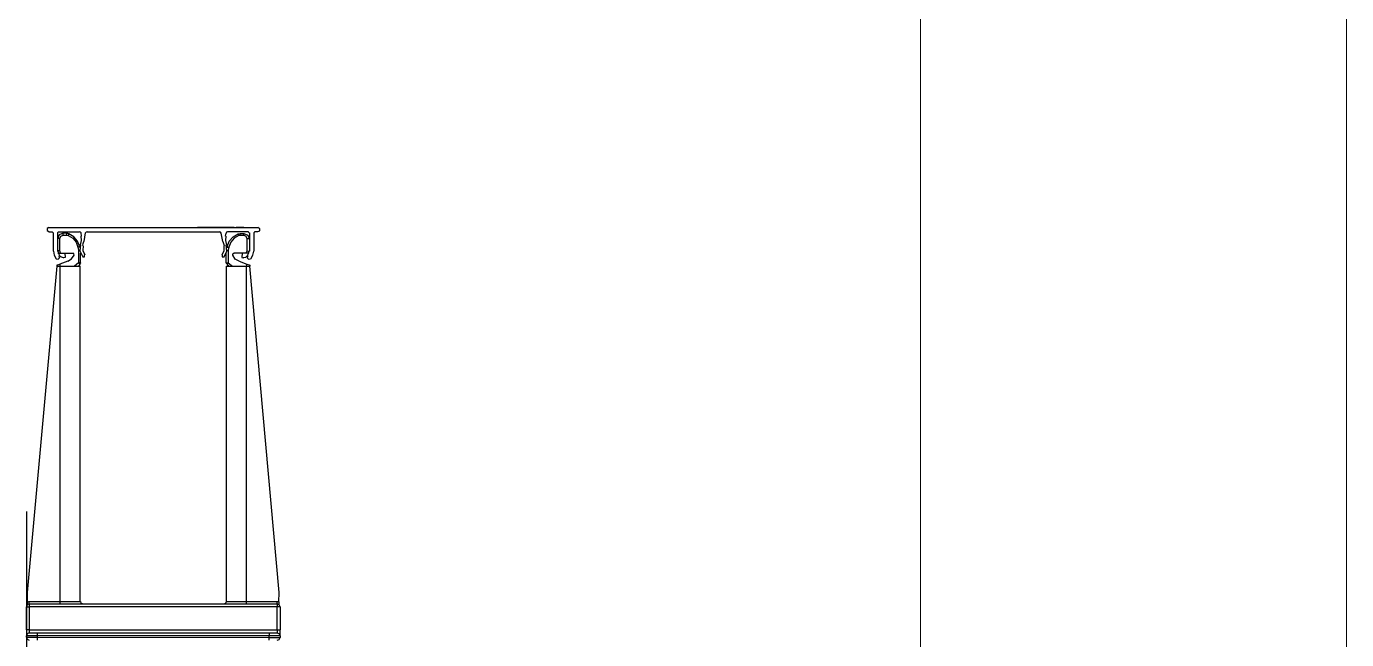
# Model space of a CAD drawing. Header units: millimetres. Extents: x 0 to 126, y 0 to 76.
# Drawn here: x 29.4271 to 29.89, y 20.5364 to 20.7513 of the extents above; entities that cross this region are included whole.
import ezdxf

# ---------------------------------------------------------------- set-up
doc = ezdxf.new("R2010")
doc.units = ezdxf.units.MM
doc.layers.add('ARQUITECTÓNICO', color=152, linetype='Continuous', lineweight=0)
doc.layers.add('Muebles', color=2, linetype='Continuous')

# ---------------------------------------------------------------- blocks, each defined once
blk = doc.blocks.new('racki')
at = {"layer": 'Muebles'}
for p, q in [((1559.07, 470.45529), (1559.07, 470.53015)), ((1558.98133, 470.5001), (1558.98103, 470.4994)), ((1558.98103, 470.4989), (1558.98103, 470.4994)), ((1558.98153, 470.4994), (1558.98103, 470.4994)), ((1558.98103, 470.4989), (1558.98133, 470.4982)), ((1558.98103, 470.4989), (1558.98153, 470.4989)), ((1558.98103, 470.4989), (1558.98103, 470.4983)), ((1558.98103, 470.4983), (1558.98103, 470.4968)), ((1558.98203, 470.5004), (1558.98133, 470.5001)), ((1558.98133, 470.4982), (1558.98203, 470.4979)), ((1558.98293, 470.4994), (1558.98153, 470.4994)), ((1558.98153, 470.4989), (1558.98293, 470.4989)), ((1558.98203, 470.4975), (1558.98203, 470.4978)), ((1558.98283, 470.4978), (1558.98203, 470.4978)), ((1558.98203, 470.4968), (1558.98203, 470.4975)), ((1558.98483, 470.4978), (1558.98283, 470.4978)), ((1558.98483, 470.4994), (1558.98293, 470.4994)), ((1558.98293, 470.4989), (1558.98483, 470.4989)), ((1558.98483, 470.5004), (1558.98483, 470.5001)), ((1558.98483, 470.5001), (1558.98483, 470.4994)), ((1559.0662, 470.49938), (1558.98483, 470.4994)), ((1558.98483, 470.4994), (1558.98483, 470.4989)), ((1558.98483, 470.4989), (1559.0662, 470.49888)), ((1558.98483, 470.4981), (1558.98483, 470.4989)), ((1558.98483, 470.4978), (1558.98483, 470.4981)), ((1559.0662, 470.49778), (1558.98483, 470.4978)), ((1559.0662, 470.50008), (1559.0662, 470.50038)), ((1559.0662, 470.49938), (1559.0662, 470.50008)), ((1559.0662, 470.49888), (1559.0662, 470.49938)), ((1559.0681, 470.49938), (1559.0662, 470.49938)), ((1559.0662, 470.49808), (1559.0662, 470.49888)), ((1559.0662, 470.49888), (1559.0681, 470.49888)), ((1559.0662, 470.49778), (1559.0662, 470.49808)), ((1559.0681, 470.49777), (1559.0662, 470.49778)), ((1559.0695, 470.49938), (1559.0681, 470.49938)), ((1559.0681, 470.49888), (1559.0695, 470.49888)), ((1559.069, 470.49777), (1559.0681, 470.49777)), ((1559.0697, 470.50008), (1559.069, 470.50038)), ((1559.069, 470.49787), (1559.0697, 470.49817)), ((1559.069, 470.49747), (1559.069, 470.49777)), ((1559.069, 470.49677), (1559.069, 470.49747)), ((1559.07, 470.49938), (1559.0695, 470.49938)), ((1559.0695, 470.49888), (1559.07, 470.49887)), ((1559.07, 470.49938), (1559.0697, 470.50008)), ((1559.0697, 470.49817), (1559.07, 470.49887)), ((1559.07, 470.49938), (1559.07, 470.49887)), ((1559.07, 470.49827), (1559.07, 470.49887)), ((1559.07, 470.49677), (1559.07, 470.49827)), ((1558.98103, 470.48869), (1558.98103, 470.4968)), ((1558.98133, 470.4968), (1558.98103, 470.4968)), ((1558.98203, 470.4968), (1558.98133, 470.4968)), ((1559.069, 470.49677), (1558.98203, 470.4968)), ((1558.98203, 470.4968), (1558.98203, 470.48869)), ((1559.069, 470.48867), (1559.069, 470.49677)), ((1559.069, 470.49677), (1559.0697, 470.49677)), ((1559.0697, 470.49677), (1559.07, 470.49677)), ((1559.07, 470.49677), (1559.07, 470.48867)), ((1558.98103, 470.48869), (1558.98133, 470.48869)), ((1558.98103, 470.48869), (1558.98133, 470.48799)), ((1558.98133, 470.48869), (1558.98203, 470.48869)), ((1558.98133, 470.48799), (1558.98203, 470.48769)), ((1558.98143, 470.48779), (1558.98143, 470.48789)), ((1558.98143, 470.48759), (1558.98143, 470.48779)), ((1558.98203, 470.48869), (1559.069, 470.48867)), ((1558.98203, 470.48799), (1558.98203, 470.48869)), ((1558.98203, 470.48769), (1558.98203, 470.48799)), ((1559.069, 470.48767), (1558.98203, 470.48769)), ((1558.98203, 470.48769), (1558.98203, 470.48749)), ((1558.99284, 470.48769), (1558.99284, 470.48749)), ((1559.05819, 470.48767), (1559.05819, 470.48747)), ((1559.069, 470.48797), (1559.069, 470.48867)), ((1559.0697, 470.48867), (1559.069, 470.48867)), ((1559.069, 470.48767), (1559.069, 470.48797)), ((1559.069, 470.48767), (1559.0697, 470.48797)), ((1559.069, 470.48767), (1559.069, 470.48747)), ((1559.0696, 470.48787), (1559.0696, 470.48777)), ((1559.0696, 470.48777), (1559.0696, 470.48757)), ((1559.07, 470.48867), (1559.0697, 470.48867)), ((1559.0697, 470.48797), (1559.07, 470.48867)), ((1558.98143, 470.48699), (1558.98142, 470.48369)), ((1558.98142, 470.48369), (1558.9916, 470.36929)), ((1558.98143, 470.48729), (1558.98143, 470.48759)), ((1558.98143, 470.48699), (1558.98143, 470.48729)), ((1558.98143, 470.48709), (1558.98173, 470.48699)), ((1558.98173, 470.48699), (1558.98203, 470.48699)), ((1558.98203, 470.48749), (1558.98203, 470.48689)), ((1558.99284, 470.48689), (1558.98203, 470.48689)), ((1558.99284, 470.48689), (1558.9928, 470.36929)), ((1558.99284, 470.48749), (1558.99284, 470.48689)), ((1558.99554, 470.48688), (1558.99284, 470.48689)), ((1558.99774, 470.48688), (1558.99554, 470.48688)), ((1558.99924, 470.48688), (1558.99774, 470.48688)), ((1558.99984, 470.48688), (1558.99924, 470.48688)), ((1558.99984, 470.48688), (1558.99981, 470.36929)), ((1559.00004, 470.48738), (1558.99984, 470.48688)), ((1559.00054, 470.48758), (1559.00004, 470.48738)), ((1559.05088, 470.48737), (1559.05038, 470.48757)), ((1559.05108, 470.48687), (1559.05088, 470.48737)), ((1559.05118, 470.48687), (1559.05115, 470.36927)), ((1559.05168, 470.48687), (1559.05118, 470.48687)), ((1559.05319, 470.48687), (1559.05168, 470.48687)), ((1559.05549, 470.48687), (1559.05319, 470.48687)), ((1559.05819, 470.48687), (1559.05549, 470.48687)), ((1559.05819, 470.48687), (1559.05816, 470.36927)), ((1559.05819, 470.48747), (1559.05819, 470.48687)), ((1559.069, 470.48687), (1559.05819, 470.48687)), ((1559.0696, 470.48366), (1559.05926, 470.36927)), ((1559.069, 470.48747), (1559.069, 470.48687)), ((1559.069, 470.48697), (1559.0693, 470.48697)), ((1559.0693, 470.48697), (1559.0696, 470.48707)), ((1559.0696, 470.48757), (1559.0696, 470.48727)), ((1559.0696, 470.48727), (1559.0696, 470.48697)), ((1559.0696, 470.48697), (1559.0696, 470.48366)), ((1558.9916, 470.36889), (1558.9916, 470.36929)), ((1558.9928, 470.36929), (1558.9916, 470.36929)), ((1558.9919, 470.36879), (1558.9916, 470.36889)), ((1558.9927, 470.36859), (1558.9919, 470.36879)), ((1558.9927, 470.36929), (1558.9927, 470.36859)), ((1558.99541, 470.36759), (1558.9927, 470.36859)), ((1558.99551, 470.36929), (1558.9928, 470.36929)), ((1558.99541, 470.36759), (1558.99681, 470.36678)), ((1558.99771, 470.36929), (1558.99551, 470.36929)), ((1558.99921, 470.36809), (1558.99771, 470.36929)), ((1558.99921, 470.36929), (1558.99771, 470.36929)), ((1558.99901, 470.36929), (1558.99961, 470.36879)), ((1558.99981, 470.36929), (1558.99921, 470.36929)), ((1558.99921, 470.36809), (1558.99951, 470.36859)), ((1558.99921, 470.36368), (1558.99921, 470.36809)), ((1558.99971, 470.36808), (1558.99921, 470.36809)), ((1558.99951, 470.36859), (1558.99961, 470.36879)), ((1558.99971, 470.36849), (1558.99951, 470.36869)), ((1558.99981, 470.36818), (1558.99971, 470.36849)), ((1558.99991, 470.36818), (1558.99971, 470.36808)), ((1558.99991, 470.36818), (1558.99991, 470.36829)), ((1558.99991, 470.36818), (1558.99991, 470.36478)), ((1559.05115, 470.36847), (1559.05105, 470.36817)), ((1559.05105, 470.36817), (1559.05105, 470.36827)), ((1559.05105, 470.36817), (1559.05105, 470.36477)), ((1559.05105, 470.36817), (1559.05125, 470.36807)), ((1559.05165, 470.36927), (1559.05115, 470.36927)), ((1559.05135, 470.36867), (1559.05115, 470.36847)), ((1559.05185, 470.36927), (1559.05125, 470.36877)), ((1559.05135, 470.36857), (1559.05125, 470.36877)), ((1559.05125, 470.36807), (1559.05175, 470.36807)), ((1559.05175, 470.36807), (1559.05135, 470.36857)), ((1559.05315, 470.36927), (1559.05165, 470.36927)), ((1559.05175, 470.36807), (1559.05315, 470.36927)), ((1559.05175, 470.36367), (1559.05175, 470.36807)), ((1559.05546, 470.36927), (1559.05315, 470.36927)), ((1559.05546, 470.36757), (1559.05415, 470.36677)), ((1559.05816, 470.36927), (1559.05546, 470.36927)), ((1559.05546, 470.36757), (1559.05826, 470.36857)), ((1559.05926, 470.36927), (1559.05816, 470.36927)), ((1559.05826, 470.36857), (1559.05826, 470.36927)), ((1559.05896, 470.36877), (1559.05826, 470.36857)), ((1559.05926, 470.36887), (1559.05896, 470.36877)), ((1559.05926, 470.36927), (1559.05926, 470.36887)), ((1558.9906, 470.36549), (1558.9903, 470.36408)), ((1558.9903, 470.35758), (1558.9903, 470.36408)), ((1558.9913, 470.36669), (1558.9906, 470.36549)), ((1558.9921, 470.36689), (1558.9914, 470.36669)), ((1558.9918, 470.35758), (1558.9918, 470.36408)), ((1558.9921, 470.36398), (1558.9918, 470.36408)), ((1558.9921, 470.36488), (1558.9919, 470.36408)), ((1558.992, 470.36478), (1558.9921, 470.36478)), ((1558.9926, 470.36639), (1558.9921, 470.36689)), ((1558.9925, 470.36558), (1558.9921, 470.36488)), ((1558.9921, 470.36478), (1558.9923, 470.36478)), ((1558.9926, 470.36388), (1558.9921, 470.36398)), ((1558.9923, 470.36478), (1558.9925, 470.36478)), ((1558.9924, 470.36568), (1558.9926, 470.36639)), ((1558.9931, 470.36608), (1558.9925, 470.36558)), ((1558.9925, 470.36478), (1558.9929, 470.36478)), ((1558.9929, 470.36478), (1558.9926, 470.36388)), ((1558.9926, 470.36388), (1558.9926, 470.35958)), ((1558.9929, 470.36478), (1558.99721, 470.36478)), ((1558.9938, 470.36628), (1558.9931, 470.36608)), ((1558.9939, 470.36628), (1558.9938, 470.36628)), ((1558.994, 470.36628), (1558.9939, 470.36628)), ((1558.99441, 470.36628), (1558.994, 470.36639)), ((1558.9944, 470.36478), (1558.99441, 470.36628)), ((1558.99681, 470.36678), (1558.99761, 470.36548)), ((1558.99761, 470.36498), (1558.99721, 470.36478)), ((1558.99761, 470.36548), (1558.99761, 470.36498)), ((1558.99831, 470.36088), (1558.99901, 470.36268)), ((1558.99901, 470.36268), (1558.99921, 470.36368)), ((1558.99931, 470.36258), (1558.99901, 470.36268)), ((1558.99961, 470.36368), (1558.99921, 470.36368)), ((1559.00071, 470.36598), (1558.99971, 470.36398)), ((1558.99971, 470.36398), (1558.99991, 470.36178)), ((1559.00131, 470.36528), (1559.00061, 470.36378)), ((1559.00061, 470.36378), (1559.00071, 470.36218)), ((1559.00131, 470.36598), (1559.00071, 470.36598)), ((1559.00131, 470.36538), (1559.00131, 470.36598)), ((1559.05025, 470.36377), (1559.04955, 470.36527)), ((1559.05025, 470.36597), (1559.04965, 470.36597)), ((1559.04965, 470.36597), (1559.04965, 470.36537)), ((1559.05015, 470.36217), (1559.05025, 470.36377)), ((1559.05125, 470.36397), (1559.05025, 470.36597)), ((1559.05105, 470.36177), (1559.05125, 470.36397)), ((1559.05135, 470.36367), (1559.05175, 470.36367)), ((1559.05155, 470.36257), (1559.05195, 470.36267)), ((1559.05195, 470.36267), (1559.05175, 470.36367)), ((1559.05255, 470.36087), (1559.05195, 470.36267)), ((1559.05415, 470.36677), (1559.05325, 470.36547)), ((1559.05325, 470.36547), (1559.05335, 470.36497)), ((1559.05335, 470.36497), (1559.05375, 470.36477)), ((1559.05806, 470.36477), (1559.05375, 470.36477)), ((1559.05646, 470.36627), (1559.05686, 470.36637)), ((1559.05656, 470.36477), (1559.05646, 470.36627)), ((1559.05696, 470.36627), (1559.05686, 470.36627)), ((1559.05706, 470.36627), (1559.05696, 470.36627)), ((1559.05776, 470.36607), (1559.05706, 470.36627)), ((1559.05836, 470.36557), (1559.05776, 470.36607)), ((1559.05806, 470.36477), (1559.05826, 470.36387)), ((1559.05836, 470.36477), (1559.05806, 470.36477)), ((1559.05826, 470.36387), (1559.05886, 470.36397)), ((1559.05826, 470.36387), (1559.05826, 470.35956)), ((1559.05886, 470.36687), (1559.05836, 470.36637)), ((1559.05836, 470.36637), (1559.05856, 470.36567)), ((1559.05876, 470.36487), (1559.05836, 470.36557)), ((1559.05866, 470.36477), (1559.05836, 470.36477)), ((1559.05886, 470.36477), (1559.05866, 470.36477)), ((1559.05896, 470.36407), (1559.05876, 470.36487)), ((1559.05956, 470.36667), (1559.05886, 470.36687)), ((1559.05896, 470.36477), (1559.05886, 470.36477)), ((1559.05886, 470.36397), (1559.05906, 470.36407)), ((1559.05906, 470.35756), (1559.05906, 470.36407)), ((1559.06026, 470.36547), (1559.05956, 470.36667)), ((1559.06056, 470.36407), (1559.06026, 470.36547)), ((1559.06066, 470.35756), (1559.06066, 470.36407)), ((1558.9921, 470.35958), (1558.9918, 470.35968)), ((1558.9924, 470.35838), (1558.9918, 470.35968)), ((1558.9926, 470.35958), (1558.9921, 470.35958)), ((1558.9937, 470.35778), (1558.9924, 470.35838)), ((1558.9926, 470.35958), (1558.993, 470.35878)), ((1558.993, 470.35878), (1558.9938, 470.35848)), ((1558.9938, 470.35848), (1558.9951, 470.35848)), ((1558.9938, 470.35848), (1558.9938, 470.35798)), ((1558.9951, 470.35848), (1558.9955, 470.35858)), ((1558.9951, 470.35848), (1558.9951, 470.35838)), ((1558.9951, 470.35838), (1558.9951, 470.35818)), ((1558.9951, 470.35818), (1558.9951, 470.35798)), ((1558.9955, 470.35858), (1558.99711, 470.35948)), ((1558.9956, 470.35838), (1558.9955, 470.35858)), ((1558.9957, 470.35818), (1558.9956, 470.35838)), ((1558.99751, 470.35898), (1558.9957, 470.35798)), ((1558.9957, 470.35808), (1558.9957, 470.35818)), ((1558.9957, 470.35798), (1558.9957, 470.35808)), ((1558.99711, 470.35948), (1558.99831, 470.36088)), ((1558.99891, 470.36058), (1558.99751, 470.35898)), ((1558.99961, 470.36248), (1558.99891, 470.36058)), ((1558.99961, 470.36258), (1558.99931, 470.36258)), ((1559.00021, 470.36028), (1558.99981, 470.36178)), ((1559.00021, 470.35878), (1559.00001, 470.35768)), ((1559.00011, 470.35878), (1559.00021, 470.36028)), ((1559.00091, 470.36138), (1559.00071, 470.36208)), ((1559.00111, 470.36068), (1559.00091, 470.36138)), ((1559.00111, 470.36068), (1559.00171, 470.35768)), ((1559.04975, 470.36067), (1559.04925, 470.35766)), ((1559.05005, 470.36137), (1559.04985, 470.36067)), ((1559.05025, 470.36207), (1559.05005, 470.36137)), ((1559.05105, 470.36177), (1559.05065, 470.36027)), ((1559.05065, 470.36027), (1559.05075, 470.35876)), ((1559.05065, 470.35876), (1559.05085, 470.35766)), ((1559.05125, 470.36257), (1559.05155, 470.36257)), ((1559.05125, 470.36247), (1559.05205, 470.36057)), ((1559.05205, 470.36057), (1559.05335, 470.35896)), ((1559.05375, 470.35946), (1559.05255, 470.36087)), ((1559.05335, 470.35896), (1559.05515, 470.35796)), ((1559.05535, 470.35856), (1559.05375, 470.35946)), ((1559.05515, 470.35806), (1559.05525, 470.35816)), ((1559.05515, 470.35796), (1559.05515, 470.35806)), ((1559.05525, 470.35836), (1559.05535, 470.35856)), ((1559.05525, 470.35816), (1559.05525, 470.35836)), ((1559.05585, 470.35846), (1559.05535, 470.35856)), ((1559.05715, 470.35846), (1559.05585, 470.35846)), ((1559.05585, 470.35846), (1559.05585, 470.35836)), ((1559.05585, 470.35836), (1559.05585, 470.35816)), ((1559.05585, 470.35816), (1559.05585, 470.35796)), ((1559.05796, 470.35876), (1559.05715, 470.35846)), ((1559.05715, 470.35846), (1559.05715, 470.35796)), ((1559.05715, 470.35776), (1559.05856, 470.35836)), ((1559.05826, 470.35956), (1559.05796, 470.35876)), ((1559.05826, 470.35956), (1559.05886, 470.35956)), ((1559.05856, 470.35836), (1559.05906, 470.35966)), ((1559.05886, 470.35956), (1559.05906, 470.35966)), ((1558.9888, 470.35718), (1558.9882, 470.35688)), ((1558.9882, 470.35688), (1558.9882, 470.35618)), ((1558.9882, 470.35618), (1558.9888, 470.35578)), ((1558.9888, 470.35728), (1558.99, 470.35728)), ((1559.06216, 470.35576), (1558.9888, 470.35578)), ((1558.99, 470.35738), (1558.9901, 470.35748)), ((1558.9901, 470.35748), (1558.9902, 470.35758)), ((1558.9919, 470.35758), (1558.992, 470.35748)), ((1558.992, 470.35748), (1558.9921, 470.35738)), ((1558.9921, 470.35728), (1558.99951, 470.35728)), ((1558.9938, 470.35798), (1558.9937, 470.35778)), ((1558.9951, 470.35778), (1558.9937, 470.35778)), ((1558.9938, 470.35578), (1558.9949, 470.35578)), ((1558.9939, 470.35578), (1558.9938, 470.35578)), ((1558.9938, 470.35578), (1558.9939, 470.35578)), ((1558.9939, 470.35578), (1558.9959, 470.35578)), ((1558.9939, 470.35578), (1558.9964, 470.35578)), ((1558.9964, 470.35578), (1558.9939, 470.35578)), ((1558.9939, 470.35578), (1558.9954, 470.35578)), ((1558.9954, 470.35578), (1558.9939, 470.35578)), ((1558.9939, 470.35578), (1558.9958, 470.35578)), ((1558.9958, 470.35578), (1558.9939, 470.35578)), ((1558.994, 470.35578), (1558.9939, 470.35578)), ((1558.9939, 470.35578), (1558.9964, 470.35578)), ((1558.9939, 470.35578), (1558.9964, 470.35578)), ((1558.9964, 470.35578), (1558.9939, 470.35578)), ((1558.9939, 470.35578), (1558.9941, 470.35578)), ((1558.9941, 470.35578), (1558.9939, 470.35578)), ((1558.9939, 470.35578), (1558.9964, 470.35578)), ((1558.9946, 470.35578), (1558.9939, 470.35578)), ((1558.994, 470.35578), (1558.9939, 470.35578)), ((1558.9939, 470.35578), (1558.994, 470.35578)), ((1558.9939, 470.35578), (1558.9964, 470.35578)), ((1558.9945, 470.35578), (1558.9939, 470.35578)), ((1558.9959, 470.35578), (1558.9939, 470.35578)), ((1558.9939, 470.35578), (1558.9964, 470.35578)), ((1558.9964, 470.35578), (1558.9939, 470.35578)), ((1558.9939, 470.35578), (1558.9959, 470.35578)), ((1558.9959, 470.35578), (1558.9939, 470.35578)), ((1558.9939, 470.35578), (1558.9959, 470.35578)), ((1558.9959, 470.35578), (1558.9939, 470.35578)), ((1558.9939, 470.35578), (1558.9964, 470.35578)), ((1558.9964, 470.35578), (1558.9939, 470.35578)), ((1558.9939, 470.35578), (1558.9959, 470.35578)), ((1558.9959, 470.35578), (1558.9939, 470.35578)), ((1558.9939, 470.35578), (1558.9959, 470.35578)), ((1558.9939, 470.35578), (1558.9964, 470.35578)), ((1558.9945, 470.35578), (1558.9939, 470.35578)), ((1558.9939, 470.35578), (1558.9964, 470.35578)), ((1558.9964, 470.35578), (1558.9939, 470.35578)), ((1558.9939, 470.35578), (1558.9941, 470.35578)), ((1558.9941, 470.35578), (1558.9939, 470.35578)), ((1558.9964, 470.35578), (1558.9939, 470.35578)), ((1558.9939, 470.35578), (1558.9954, 470.35578)), ((1558.9954, 470.35578), (1558.9939, 470.35578)), ((1558.9939, 470.35578), (1558.9964, 470.35578)), ((1558.9945, 470.35578), (1558.9939, 470.35578)), ((1558.9939, 470.35578), (1558.9964, 470.35578)), ((1558.9964, 470.35578), (1558.9939, 470.35578)), ((1558.9939, 470.35578), (1558.9941, 470.35578)), ((1558.9941, 470.35578), (1558.9939, 470.35578)), ((1558.9939, 470.35578), (1558.9964, 470.35578)), ((1558.9941, 470.35578), (1558.994, 470.35578)), ((1558.9941, 470.35578), (1558.994, 470.35578)), ((1558.994, 470.35578), (1558.9941, 470.35578)), ((1558.9943, 470.35578), (1558.9941, 470.35578)), ((1558.9941, 470.35578), (1558.9942, 470.35578)), ((1558.9942, 470.35578), (1558.9944, 470.35578)), ((1558.9944, 470.35578), (1558.9943, 470.35578)), ((1558.9945, 470.35578), (1558.9944, 470.35578)), ((1558.9944, 470.35578), (1558.9945, 470.35578)), ((1558.9945, 470.35578), (1558.9946, 470.35578)), ((1558.9949, 470.35578), (1558.9945, 470.35578)), ((1558.9946, 470.35578), (1558.9945, 470.35578)), ((1558.9945, 470.35578), (1558.9947, 470.35578)), ((1558.9949, 470.35578), (1558.9945, 470.35578)), ((1558.9949, 470.35578), (1558.9945, 470.35578)), ((1558.9949, 470.35578), (1558.9945, 470.35578)), ((1558.9946, 470.35578), (1558.9947, 470.35578)), ((1558.9947, 470.35578), (1558.9946, 470.35578)), ((1558.9964, 470.35578), (1558.9946, 470.35578)), ((1558.9947, 470.35578), (1558.9965, 470.35578)), ((1558.9947, 470.35578), (1558.9948, 470.35578)), ((1558.9947, 470.35578), (1558.9956, 470.35578)), ((1558.9956, 470.35578), (1558.9947, 470.35578)), ((1558.9948, 470.35578), (1558.9947, 470.35578)), ((1558.9947, 470.35578), (1558.9948, 470.35578)), ((1558.9948, 470.35578), (1558.9947, 470.35578)), ((1558.9947, 470.35578), (1558.9956, 470.35578)), ((1558.9956, 470.35578), (1558.9947, 470.35578)), ((1558.9947, 470.35578), (1558.9956, 470.35578)), ((1558.9956, 470.35578), (1558.9947, 470.35578)), ((1558.9948, 470.35578), (1558.9949, 470.35578)), ((1558.9949, 470.35578), (1558.9948, 470.35578)), ((1558.9948, 470.35578), (1558.995, 470.35578)), ((1558.9949, 470.35578), (1558.9948, 470.35578)), ((1558.9964, 470.35578), (1558.9949, 470.35578)), ((1558.9949, 470.35578), (1558.9964, 470.35578)), ((1558.995, 470.35578), (1558.9949, 470.35578)), ((1558.9955, 470.35578), (1558.9949, 470.35578)), ((1558.995, 470.35578), (1558.9949, 470.35578)), ((1558.9964, 470.35578), (1558.9949, 470.35578)), ((1558.9949, 470.35578), (1558.9964, 470.35578)), ((1558.9964, 470.35578), (1558.9949, 470.35578)), ((1558.9949, 470.35578), (1558.9964, 470.35578)), ((1558.9955, 470.35578), (1558.9949, 470.35578)), ((1558.9964, 470.35578), (1558.9949, 470.35578)), ((1558.9949, 470.35578), (1558.9964, 470.35578)), ((1558.9955, 470.35578), (1558.9949, 470.35578)), ((1558.995, 470.35578), (1558.9965, 470.35578)), ((1558.9951, 470.35578), (1558.995, 470.35578)), ((1558.9951, 470.35578), (1558.995, 470.35578)), ((1558.9957, 470.35798), (1558.9951, 470.35778)), ((1558.9951, 470.35798), (1558.9951, 470.35788)), ((1558.9951, 470.35788), (1558.9951, 470.35778)), ((1558.9952, 470.35578), (1558.9951, 470.35578)), ((1558.9953, 470.35578), (1558.9951, 470.35578)), ((1558.9953, 470.35578), (1558.9952, 470.35578)), ((1558.9954, 470.35578), (1558.9953, 470.35578)), ((1558.9953, 470.35578), (1558.9955, 470.35578)), ((1558.9954, 470.35578), (1558.9953, 470.35578)), ((1558.9955, 470.35578), (1558.9954, 470.35578)), ((1558.9955, 470.35578), (1558.9954, 470.35578)), ((1558.9958, 470.35578), (1558.9955, 470.35578)), ((1558.9955, 470.35578), (1558.9956, 470.35578)), ((1558.9956, 470.35578), (1558.9955, 470.35578)), ((1558.9958, 470.35578), (1558.9955, 470.35578)), ((1558.9955, 470.35578), (1558.9956, 470.35578)), ((1558.9956, 470.35578), (1558.9955, 470.35578)), ((1558.9958, 470.35578), (1558.9955, 470.35578)), ((1558.9958, 470.35578), (1558.9955, 470.35578)), ((1558.9956, 470.35578), (1558.9957, 470.35578)), ((1558.9957, 470.35578), (1558.9956, 470.35578)), ((1558.9956, 470.35578), (1558.9957, 470.35578)), ((1558.9957, 470.35578), (1558.9956, 470.35578)), ((1558.9957, 470.35578), (1558.9958, 470.35578)), ((1558.9958, 470.35578), (1558.9957, 470.35578)), ((1558.9957, 470.35578), (1558.9958, 470.35578)), ((1558.9958, 470.35578), (1558.9957, 470.35578)), ((1558.9958, 470.35578), (1558.9964, 470.35578)), ((1558.9964, 470.35578), (1558.9958, 470.35578)), ((1558.9959, 470.35578), (1558.9958, 470.35578)), ((1558.9964, 470.35578), (1558.9958, 470.35578)), ((1558.9964, 470.35578), (1558.9958, 470.35578)), ((1558.9964, 470.35578), (1558.9958, 470.35578)), ((1558.9961, 470.35578), (1558.9959, 470.35578)), ((1558.9962, 470.35578), (1558.9961, 470.35578)), ((1558.9963, 470.35578), (1558.9962, 470.35578)), ((1558.9964, 470.35578), (1558.9963, 470.35578)), ((1559.00992, 470.35577), (1558.9972, 470.35578)), ((1559.00982, 470.35577), (1558.9972, 470.35578)), ((1558.9972, 470.35578), (1559.00982, 470.35577)), ((1558.99821, 470.35578), (1559.00871, 470.35577)), ((1558.99941, 470.35577), (1559.00531, 470.35577)), ((1558.99951, 470.35577), (1558.99941, 470.35577)), ((1558.99941, 470.35577), (1559.00541, 470.35577)), ((1559.00211, 470.35577), (1558.99941, 470.35577)), ((1558.99941, 470.35577), (1559.00041, 470.35577)), ((1559.00041, 470.35577), (1558.99941, 470.35577)), ((1558.99941, 470.35577), (1559.00161, 470.35577)), ((1559.00161, 470.35577), (1558.99941, 470.35577)), ((1558.99941, 470.35577), (1559.00531, 470.35577)), ((1559.00721, 470.35577), (1558.99941, 470.35577)), ((1558.99941, 470.35577), (1559.00191, 470.35577)), ((1559.00531, 470.35577), (1558.99941, 470.35577)), ((1558.99941, 470.35577), (1559.00531, 470.35577)), ((1558.99941, 470.35577), (1559.00411, 470.35577)), ((1559.00411, 470.35577), (1558.99941, 470.35577)), ((1558.99951, 470.35728), (1558.99981, 470.35738)), ((1558.99961, 470.35577), (1558.99951, 470.35577)), ((1558.99971, 470.35577), (1558.99961, 470.35577)), ((1558.99981, 470.35577), (1558.99971, 470.35577)), ((1558.99981, 470.35577), (1558.99971, 470.35577)), ((1558.99981, 470.35738), (1559.00001, 470.35768)), ((1558.99991, 470.35577), (1558.99981, 470.35577)), ((1558.99991, 470.35577), (1558.99981, 470.35577)), ((1559.00001, 470.35577), (1558.99991, 470.35577)), ((1559.00011, 470.35577), (1558.99991, 470.35577)), ((1559.00011, 470.35577), (1559.00001, 470.35577)), ((1559.00021, 470.35577), (1559.00011, 470.35577)), ((1559.00021, 470.35577), (1559.00011, 470.35577)), ((1559.00461, 470.35577), (1559.00021, 470.35577)), ((1559.00041, 470.35577), (1559.00021, 470.35577)), ((1559.00061, 470.35577), (1559.00041, 470.35577)), ((1559.00531, 470.35577), (1559.00061, 470.35577)), ((1559.00071, 470.35577), (1559.00081, 470.35577)), ((1559.00081, 470.35577), (1559.00091, 470.35577)), ((1559.00411, 470.35577), (1559.00091, 470.35577)), ((1559.00091, 470.35577), (1559.00101, 470.35577)), ((1559.00091, 470.35577), (1559.00101, 470.35577)), ((1559.00101, 470.35577), (1559.00111, 470.35577)), ((1559.00101, 470.35577), (1559.00111, 470.35577)), ((1559.00111, 470.35577), (1559.00131, 470.35577)), ((1559.00111, 470.35577), (1559.00531, 470.35577)), ((1559.00531, 470.35577), (1559.00131, 470.35577)), ((1559.00131, 470.35577), (1559.00531, 470.35577)), ((1559.00131, 470.35577), (1559.00371, 470.35577)), ((1559.00151, 470.35577), (1559.00541, 470.35577)), ((1559.00171, 470.35768), (1559.00191, 470.35738)), ((1559.00331, 470.35577), (1559.00171, 470.35577)), ((1559.00171, 470.35577), (1559.00331, 470.35577)), ((1559.00191, 470.35738), (1559.00221, 470.35728)), ((1559.00191, 470.35577), (1559.00201, 470.35577)), ((1559.00201, 470.35577), (1559.00211, 470.35577)), ((1559.00211, 470.35577), (1559.00701, 470.35577)), ((1559.00211, 470.35577), (1559.00391, 470.35577)), ((1559.00211, 470.35577), (1559.00511, 470.35577)), ((1559.00211, 470.35577), (1559.00261, 470.35577)), ((1559.00221, 470.35577), (1559.00211, 470.35577)), ((1559.00271, 470.35577), (1559.00211, 470.35577)), ((1559.00211, 470.35577), (1559.00221, 470.35577)), ((1559.00271, 470.35577), (1559.00211, 470.35577)), ((1559.00211, 470.35577), (1559.00221, 470.35577)), ((1559.04875, 470.35726), (1559.00221, 470.35728)), ((1559.00271, 470.35577), (1559.00221, 470.35577)), ((1559.00231, 470.35577), (1559.00221, 470.35577)), ((1559.00221, 470.35577), (1559.00281, 470.35577)), ((1559.00221, 470.35577), (1559.00281, 470.35577)), ((1559.00241, 470.35577), (1559.00231, 470.35577)), ((1559.00251, 470.35577), (1559.00241, 470.35577)), ((1559.00261, 470.35577), (1559.00251, 470.35577)), ((1559.00261, 470.35577), (1559.00311, 470.35577)), ((1559.00271, 470.35577), (1559.00261, 470.35577)), ((1559.00311, 470.35577), (1559.00271, 470.35577)), ((1559.00291, 470.35577), (1559.00271, 470.35577)), ((1559.00271, 470.35577), (1559.00291, 470.35577)), ((1559.00291, 470.35577), (1559.00271, 470.35577)), ((1559.00321, 470.35577), (1559.00271, 470.35577)), ((1559.00281, 470.35577), (1559.00311, 470.35577)), ((1559.00281, 470.35577), (1559.00331, 470.35577)), ((1559.00301, 470.35577), (1559.00291, 470.35577)), ((1559.00291, 470.35577), (1559.00301, 470.35577)), ((1559.00321, 470.35577), (1559.00291, 470.35577)), ((1559.00311, 470.35577), (1559.00301, 470.35577)), ((1559.00301, 470.35577), (1559.00311, 470.35577)), ((1559.00311, 470.35577), (1559.00361, 470.35577)), ((1559.00361, 470.35577), (1559.00311, 470.35577)), ((1559.00331, 470.35577), (1559.00311, 470.35577)), ((1559.00311, 470.35577), (1559.00331, 470.35577)), ((1559.00531, 470.35577), (1559.00311, 470.35577)), ((1559.00311, 470.35577), (1559.00531, 470.35577)), ((1559.00311, 470.35577), (1559.00331, 470.35577)), ((1559.00321, 470.35577), (1559.00811, 470.35577)), ((1559.00321, 470.35577), (1559.00421, 470.35577)), ((1559.00601, 470.35577), (1559.00321, 470.35577)), ((1559.00321, 470.35577), (1559.00331, 470.35577)), ((1559.00381, 470.35577), (1559.00321, 470.35577)), ((1559.00341, 470.35577), (1559.00331, 470.35577)), ((1559.00331, 470.35577), (1559.00351, 470.35577)), ((1559.00331, 470.35577), (1559.00391, 470.35577)), ((1559.00331, 470.35577), (1559.00351, 470.35577)), ((1559.00331, 470.35577), (1559.00391, 470.35577)), ((1559.00361, 470.35577), (1559.00341, 470.35577)), ((1559.00351, 470.35577), (1559.00361, 470.35577)), ((1559.00351, 470.35577), (1559.00361, 470.35577)), ((1559.00361, 470.35577), (1559.00411, 470.35577)), ((1559.00411, 470.35577), (1559.00361, 470.35577)), ((1559.00371, 470.35577), (1559.00361, 470.35577)), ((1559.00361, 470.35577), (1559.00381, 470.35577)), ((1559.00361, 470.35577), (1559.00561, 470.35577)), ((1559.00391, 470.35577), (1559.00371, 470.35577)), ((1559.00371, 470.35577), (1559.00381, 470.35577)), ((1559.00381, 470.35577), (1559.00391, 470.35577)), ((1559.00381, 470.35577), (1559.00401, 470.35577)), ((1559.00441, 470.35577), (1559.00381, 470.35577)), ((1559.00411, 470.35577), (1559.00391, 470.35577)), ((1559.00391, 470.35577), (1559.00401, 470.35577)), ((1559.00411, 470.35577), (1559.00391, 470.35577)), ((1559.00391, 470.35577), (1559.00411, 470.35577)), ((1559.00391, 470.35577), (1559.00441, 470.35577)), ((1559.00401, 470.35577), (1559.00411, 470.35577)), ((1559.00401, 470.35577), (1559.00421, 470.35577)), ((1559.00411, 470.35577), (1559.00461, 470.35577)), ((1559.00461, 470.35577), (1559.00411, 470.35577)), ((1559.00431, 470.35577), (1559.00411, 470.35577)), ((1559.00421, 470.35577), (1559.00411, 470.35577)), ((1559.00411, 470.35577), (1559.00441, 470.35577)), ((1559.00411, 470.35577), (1559.00531, 470.35577)), ((1559.00531, 470.35577), (1559.00411, 470.35577)), ((1559.00421, 470.35577), (1559.00431, 470.35577)), ((1559.00441, 470.35577), (1559.00421, 470.35577)), ((1559.00451, 470.35577), (1559.00431, 470.35577)), ((1559.00431, 470.35577), (1559.00451, 470.35577)), ((1559.00461, 470.35577), (1559.00441, 470.35577)), ((1559.00441, 470.35577), (1559.00491, 470.35577)), ((1559.00441, 470.35577), (1559.00491, 470.35577)), ((1559.00491, 470.35577), (1559.00441, 470.35577)), ((1559.00461, 470.35577), (1559.00451, 470.35577)), ((1559.00451, 470.35577), (1559.00471, 470.35577)), ((1559.00461, 470.35577), (1559.00511, 470.35577)), ((1559.00511, 470.35577), (1559.00461, 470.35577)), ((1559.00471, 470.35577), (1559.00461, 470.35577)), ((1559.00481, 470.35577), (1559.00461, 470.35577)), ((1559.00461, 470.35577), (1559.00471, 470.35577)), ((1559.00471, 470.35577), (1559.00461, 470.35577)), ((1559.00481, 470.35577), (1559.00461, 470.35577)), ((1559.00481, 470.35577), (1559.00471, 470.35577)), ((1559.00471, 470.35577), (1559.00481, 470.35577)), ((1559.00481, 470.35577), (1559.00471, 470.35577)), ((1559.00471, 470.35577), (1559.00491, 470.35577)), ((1559.00491, 470.35577), (1559.00481, 470.35577)), ((1559.00501, 470.35577), (1559.00481, 470.35577)), ((1559.00481, 470.35577), (1559.00491, 470.35577)), ((1559.00491, 470.35577), (1559.00481, 470.35577)), ((1559.00481, 470.35577), (1559.00491, 470.35577)), ((1559.00501, 470.35577), (1559.00481, 470.35577)), ((1559.00501, 470.35577), (1559.00481, 470.35577)), ((1559.00501, 470.35577), (1559.00491, 470.35577)), ((1559.00491, 470.35577), (1559.00511, 470.35577)), ((1559.00501, 470.35577), (1559.00491, 470.35577)), ((1559.00491, 470.35577), (1559.00511, 470.35577)), ((1559.00491, 470.35577), (1559.00511, 470.35577)), ((1559.00491, 470.35577), (1559.00541, 470.35577)), ((1559.00491, 470.35577), (1559.00541, 470.35577)), ((1559.00541, 470.35577), (1559.00491, 470.35577)), ((1559.00511, 470.35577), (1559.00501, 470.35577)), ((1559.00521, 470.35577), (1559.00501, 470.35577)), ((1559.00521, 470.35577), (1559.00501, 470.35577)), ((1559.00511, 470.35577), (1559.00501, 470.35577)), ((1559.00521, 470.35577), (1559.00501, 470.35577)), ((1559.00511, 470.35577), (1559.00811, 470.35577)), ((1559.00511, 470.35577), (1559.00561, 470.35577)), ((1559.00561, 470.35577), (1559.00511, 470.35577)), ((1559.00521, 470.35577), (1559.00511, 470.35577)), ((1559.00511, 470.35577), (1559.00541, 470.35577)), ((1559.00511, 470.35577), (1559.00531, 470.35577)), ((1559.00531, 470.35577), (1559.00511, 470.35577)), ((1559.00511, 470.35577), (1559.00531, 470.35577)), ((1559.00531, 470.35577), (1559.00521, 470.35577)), ((1559.00541, 470.35577), (1559.00521, 470.35577)), ((1559.00551, 470.35577), (1559.00521, 470.35577)), ((1559.00541, 470.35577), (1559.00521, 470.35577)), ((1559.00541, 470.35577), (1559.00531, 470.35577)), ((1559.00531, 470.35577), (1559.00541, 470.35577)), ((1559.00541, 470.35577), (1559.00531, 470.35577)), ((1559.00531, 470.35577), (1559.00551, 470.35577)), ((1559.00531, 470.35577), (1559.00561, 470.35577)), ((1559.00561, 470.35577), (1559.00541, 470.35577)), ((1559.00541, 470.35577), (1559.00551, 470.35577)), ((1559.00541, 470.35577), (1559.00551, 470.35577)), ((1559.00551, 470.35577), (1559.00541, 470.35577)), ((1559.00561, 470.35577), (1559.00541, 470.35577)), ((1559.00541, 470.35577), (1559.00581, 470.35577)), ((1559.00541, 470.35577), (1559.00581, 470.35577)), ((1559.00581, 470.35577), (1559.00541, 470.35577)), ((1559.00551, 470.35577), (1559.00571, 470.35577)), ((1559.00561, 470.35577), (1559.00611, 470.35577)), ((1559.00601, 470.35577), (1559.00561, 470.35577)), ((1559.00581, 470.35577), (1559.00561, 470.35577)), ((1559.00581, 470.35577), (1559.00561, 470.35577)), ((1559.00561, 470.35577), (1559.00581, 470.35577)), ((1559.00561, 470.35577), (1559.00571, 470.35577)), ((1559.00571, 470.35577), (1559.00591, 470.35577)), ((1559.00571, 470.35577), (1559.00581, 470.35577)), ((1559.00591, 470.35577), (1559.00581, 470.35577)), ((1559.00601, 470.35577), (1559.00581, 470.35577)), ((1559.00581, 470.35577), (1559.00621, 470.35577)), ((1559.00581, 470.35577), (1559.00601, 470.35577)), ((1559.00581, 470.35577), (1559.00591, 470.35577)), ((1559.00581, 470.35577), (1559.00631, 470.35577)), ((1559.00631, 470.35577), (1559.00581, 470.35577)), ((1559.00611, 470.35577), (1559.00591, 470.35577)), ((1559.00591, 470.35577), (1559.00611, 470.35577)), ((1559.00591, 470.35577), (1559.00601, 470.35577)), ((1559.00651, 470.35577), (1559.00601, 470.35577)), ((1559.00621, 470.35577), (1559.00601, 470.35577)), ((1559.00601, 470.35577), (1559.00621, 470.35577)), ((1559.00611, 470.35577), (1559.00651, 470.35577)), ((1559.00631, 470.35577), (1559.00611, 470.35577)), ((1559.00611, 470.35577), (1559.00621, 470.35577)), ((1559.00611, 470.35577), (1559.00631, 470.35577)), ((1559.00631, 470.35577), (1559.00621, 470.35577)), ((1559.00621, 470.35577), (1559.00631, 470.35577)), ((1559.00631, 470.35577), (1559.00621, 470.35577)), ((1559.00621, 470.35577), (1559.00641, 470.35577)), ((1559.00621, 470.35577), (1559.00661, 470.35577)), ((1559.00621, 470.35577), (1559.00631, 470.35577)), ((1559.00641, 470.35577), (1559.00631, 470.35577)), ((1559.00631, 470.35577), (1559.00641, 470.35577)), ((1559.00651, 470.35577), (1559.00631, 470.35577)), ((1559.00651, 470.35577), (1559.00631, 470.35577)), ((1559.00631, 470.35577), (1559.00641, 470.35577)), ((1559.00631, 470.35577), (1559.00701, 470.35577)), ((1559.00631, 470.35577), (1559.00701, 470.35577)), ((1559.00711, 470.35577), (1559.00631, 470.35577)), ((1559.00661, 470.35577), (1559.00641, 470.35577)), ((1559.00641, 470.35577), (1559.00661, 470.35577)), ((1559.00661, 470.35577), (1559.00641, 470.35577)), ((1559.00641, 470.35577), (1559.00661, 470.35577)), ((1559.00641, 470.35577), (1559.00661, 470.35577)), ((1559.00641, 470.35577), (1559.00661, 470.35577)), ((1559.00651, 470.35577), (1559.00691, 470.35577)), ((1559.00681, 470.35577), (1559.00651, 470.35577)), ((1559.00661, 470.35577), (1559.00651, 470.35577)), ((1559.00671, 470.35577), (1559.00651, 470.35577)), ((1559.00661, 470.35577), (1559.00821, 470.35577)), ((1559.00681, 470.35577), (1559.00661, 470.35577)), ((1559.00661, 470.35577), (1559.00681, 470.35577)), ((1559.00671, 470.35577), (1559.00661, 470.35577)), ((1559.00661, 470.35577), (1559.00671, 470.35577)), ((1559.00681, 470.35577), (1559.00661, 470.35577)), ((1559.00661, 470.35577), (1559.00671, 470.35577)), ((1559.00691, 470.35577), (1559.00671, 470.35577)), ((1559.00671, 470.35577), (1559.00691, 470.35577)), ((1559.00681, 470.35577), (1559.00671, 470.35577)), ((1559.00671, 470.35577), (1559.00681, 470.35577)), ((1559.00751, 470.35577), (1559.00681, 470.35577)), ((1559.00681, 470.35577), (1559.00691, 470.35577)), ((1559.00691, 470.35577), (1559.00681, 470.35577)), ((1559.00701, 470.35577), (1559.00681, 470.35577)), ((1559.00701, 470.35577), (1559.00681, 470.35577)), ((1559.00681, 470.35577), (1559.00701, 470.35577)), ((1559.00691, 470.35577), (1559.00751, 470.35577)), ((1559.00711, 470.35577), (1559.00701, 470.35577)), ((1559.00711, 470.35577), (1559.00701, 470.35577)), ((1559.00701, 470.35577), (1559.00711, 470.35577)), ((1559.00701, 470.35577), (1559.00761, 470.35577)), ((1559.00751, 470.35577), (1559.00701, 470.35577)), ((1559.00701, 470.35577), (1559.00761, 470.35577)), ((1559.00721, 470.35577), (1559.00711, 470.35577)), ((1559.00731, 470.35577), (1559.00711, 470.35577)), ((1559.00711, 470.35577), (1559.00721, 470.35577)), ((1559.00761, 470.35577), (1559.00711, 470.35577)), ((1559.00741, 470.35577), (1559.00721, 470.35577)), ((1559.00751, 470.35577), (1559.00741, 470.35577)), ((1559.00751, 470.35577), (1559.00811, 470.35577)), ((1559.00811, 470.35577), (1559.00751, 470.35577)), ((1559.00761, 470.35577), (1559.00751, 470.35577)), ((1559.00791, 470.35577), (1559.00751, 470.35577)), ((1559.00771, 470.35577), (1559.00761, 470.35577)), ((1559.00761, 470.35577), (1559.00801, 470.35577)), ((1559.00761, 470.35577), (1559.00811, 470.35577)), ((1559.00811, 470.35577), (1559.00761, 470.35577)), ((1559.00781, 470.35577), (1559.00771, 470.35577)), ((1559.00791, 470.35577), (1559.00781, 470.35577)), ((1559.00801, 470.35577), (1559.00791, 470.35577)), ((1559.00801, 470.35577), (1559.00811, 470.35577)), ((1559.00811, 470.35577), (1559.00801, 470.35577)), ((1559.00992, 470.35577), (1559.00911, 470.35577)), ((1559.00911, 470.35577), (1559.00992, 470.35577)), ((1559.01002, 470.35577), (1559.00911, 470.35577)), ((1559.00911, 470.35577), (1559.00982, 470.35577)), ((1559.00982, 470.35577), (1559.00911, 470.35577)), ((1559.00911, 470.35577), (1559.00982, 470.35577)), ((1559.00982, 470.35577), (1559.00911, 470.35577)), ((1559.00911, 470.35577), (1559.01002, 470.35577)), ((1559.00931, 470.35577), (1559.01002, 470.35577)), ((1559.01002, 470.35577), (1559.00931, 470.35577)), ((1559.00992, 470.35577), (1559.01002, 470.35577)), ((1559.01002, 470.35577), (1559.00992, 470.35577)), ((1559.04875, 470.35726), (1559.04905, 470.35736)), ((1559.04905, 470.35736), (1559.04925, 470.35766)), ((1559.05085, 470.35766), (1559.05105, 470.35736)), ((1559.05105, 470.35736), (1559.05135, 470.35726)), ((1559.05886, 470.35726), (1559.05135, 470.35726)), ((1559.05515, 470.35796), (1559.05585, 470.35776)), ((1559.05585, 470.35796), (1559.05585, 470.35786)), ((1559.05585, 470.35786), (1559.05585, 470.35776)), ((1559.05585, 470.35776), (1559.05715, 470.35776)), ((1559.05715, 470.35796), (1559.05715, 470.35776)), ((1559.05886, 470.35736), (1559.05896, 470.35746)), ((1559.05896, 470.35746), (1559.05906, 470.35756)), ((1559.06066, 470.35756), (1559.06076, 470.35746)), ((1559.06076, 470.35746), (1559.06086, 470.35736)), ((1559.06216, 470.35726), (1559.06086, 470.35726)), ((1559.06276, 470.35676), (1559.06216, 470.35716)), ((1559.06216, 470.35576), (1559.06276, 470.35606)), ((1559.06276, 470.35606), (1559.06276, 470.35676))]:
    blk.add_line(p, q, dxfattribs=at)

msp = doc.modelspace()

# ---------------------------------------------------------------- linework, layer by layer
at = {"layer": 'ARQUITECTÓNICO'}
for p, q in [((29.7406, 21.18888), (29.7406, 20.48888)), ((29.89003, 21.18888), (29.89003, 20.48888))]:
    msp.add_line(p, q, dxfattribs=at)

# ---------------------------------------------------------------- block references
at = {"layer": 'ARQUITECTÓNICO', "rotation": 179.9999999999995}
msp.add_blockref('racki', (1588.49708, 491.03659), dxfattribs=at)

doc.saveas('drawing.dxf')
